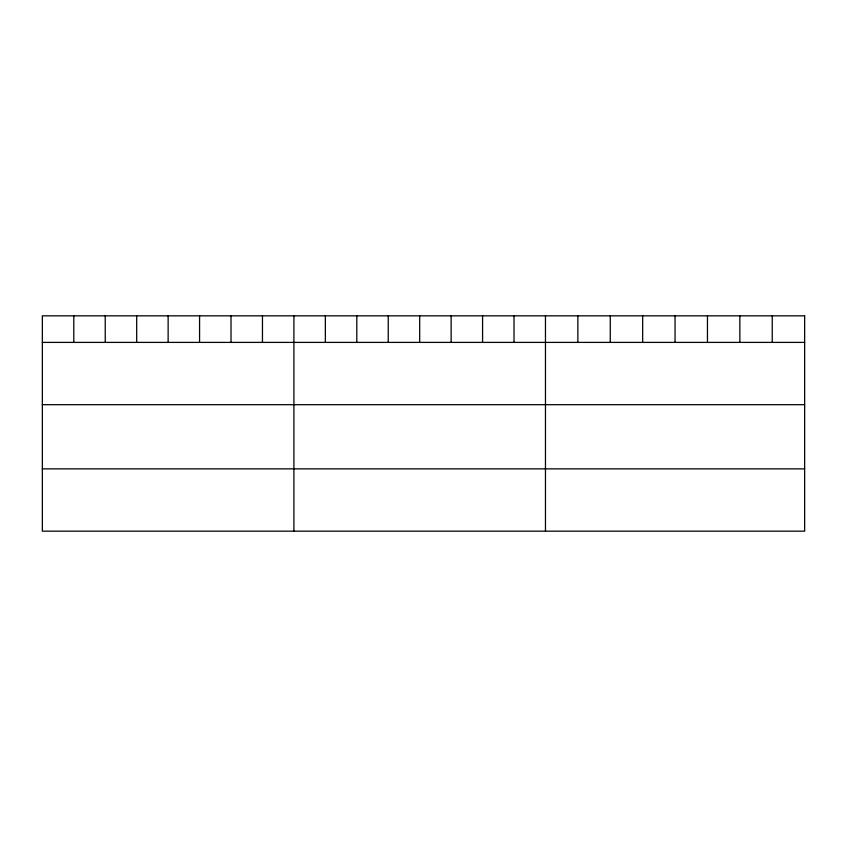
<?xml version="1.0" encoding="UTF-8"?>
<svg xmlns="http://www.w3.org/2000/svg" width="847" height="847" viewBox="0 0 847 847"><rect width="100%" height="100%" fill="white"/><g stroke="black" fill="none" stroke-linecap="round" stroke-linejoin="round"><path stroke-width="1.27" d="M42.35 342.4L804.65 342.4M42.35 404.686L804.65 404.686M42.35 468.867L804.65 468.867M772.252 315.836L772.252 342.4M739.855 315.836L739.855 342.4M707.457 315.836L707.457 342.4M675.059 315.836L675.059 342.4M642.661 315.836L642.661 342.4M610.264 315.836L610.264 342.4M577.866 315.836L577.866 342.4M545.468 315.836L545.468 531.164M514.023 315.836L514.023 342.4M482.578 315.836L482.578 342.4M451.133 315.836L451.133 342.4M419.689 315.836L419.689 342.4M388.244 315.836L388.244 342.4M356.799 315.836L356.799 342.4M325.354 315.836L325.354 342.4M293.909 315.836L293.909 531.164M262.464 315.836L262.464 342.4M231.019 315.836L231.019 342.4M199.574 315.836L199.574 342.4M168.13 315.836L168.13 342.4M136.685 315.836L136.685 342.4M105.24 315.836L105.24 342.4M73.795 315.836L73.795 342.4M804.65 315.836L42.35 315.836L42.35 531.164L804.65 531.164L804.65 315.836"/></g></svg>
